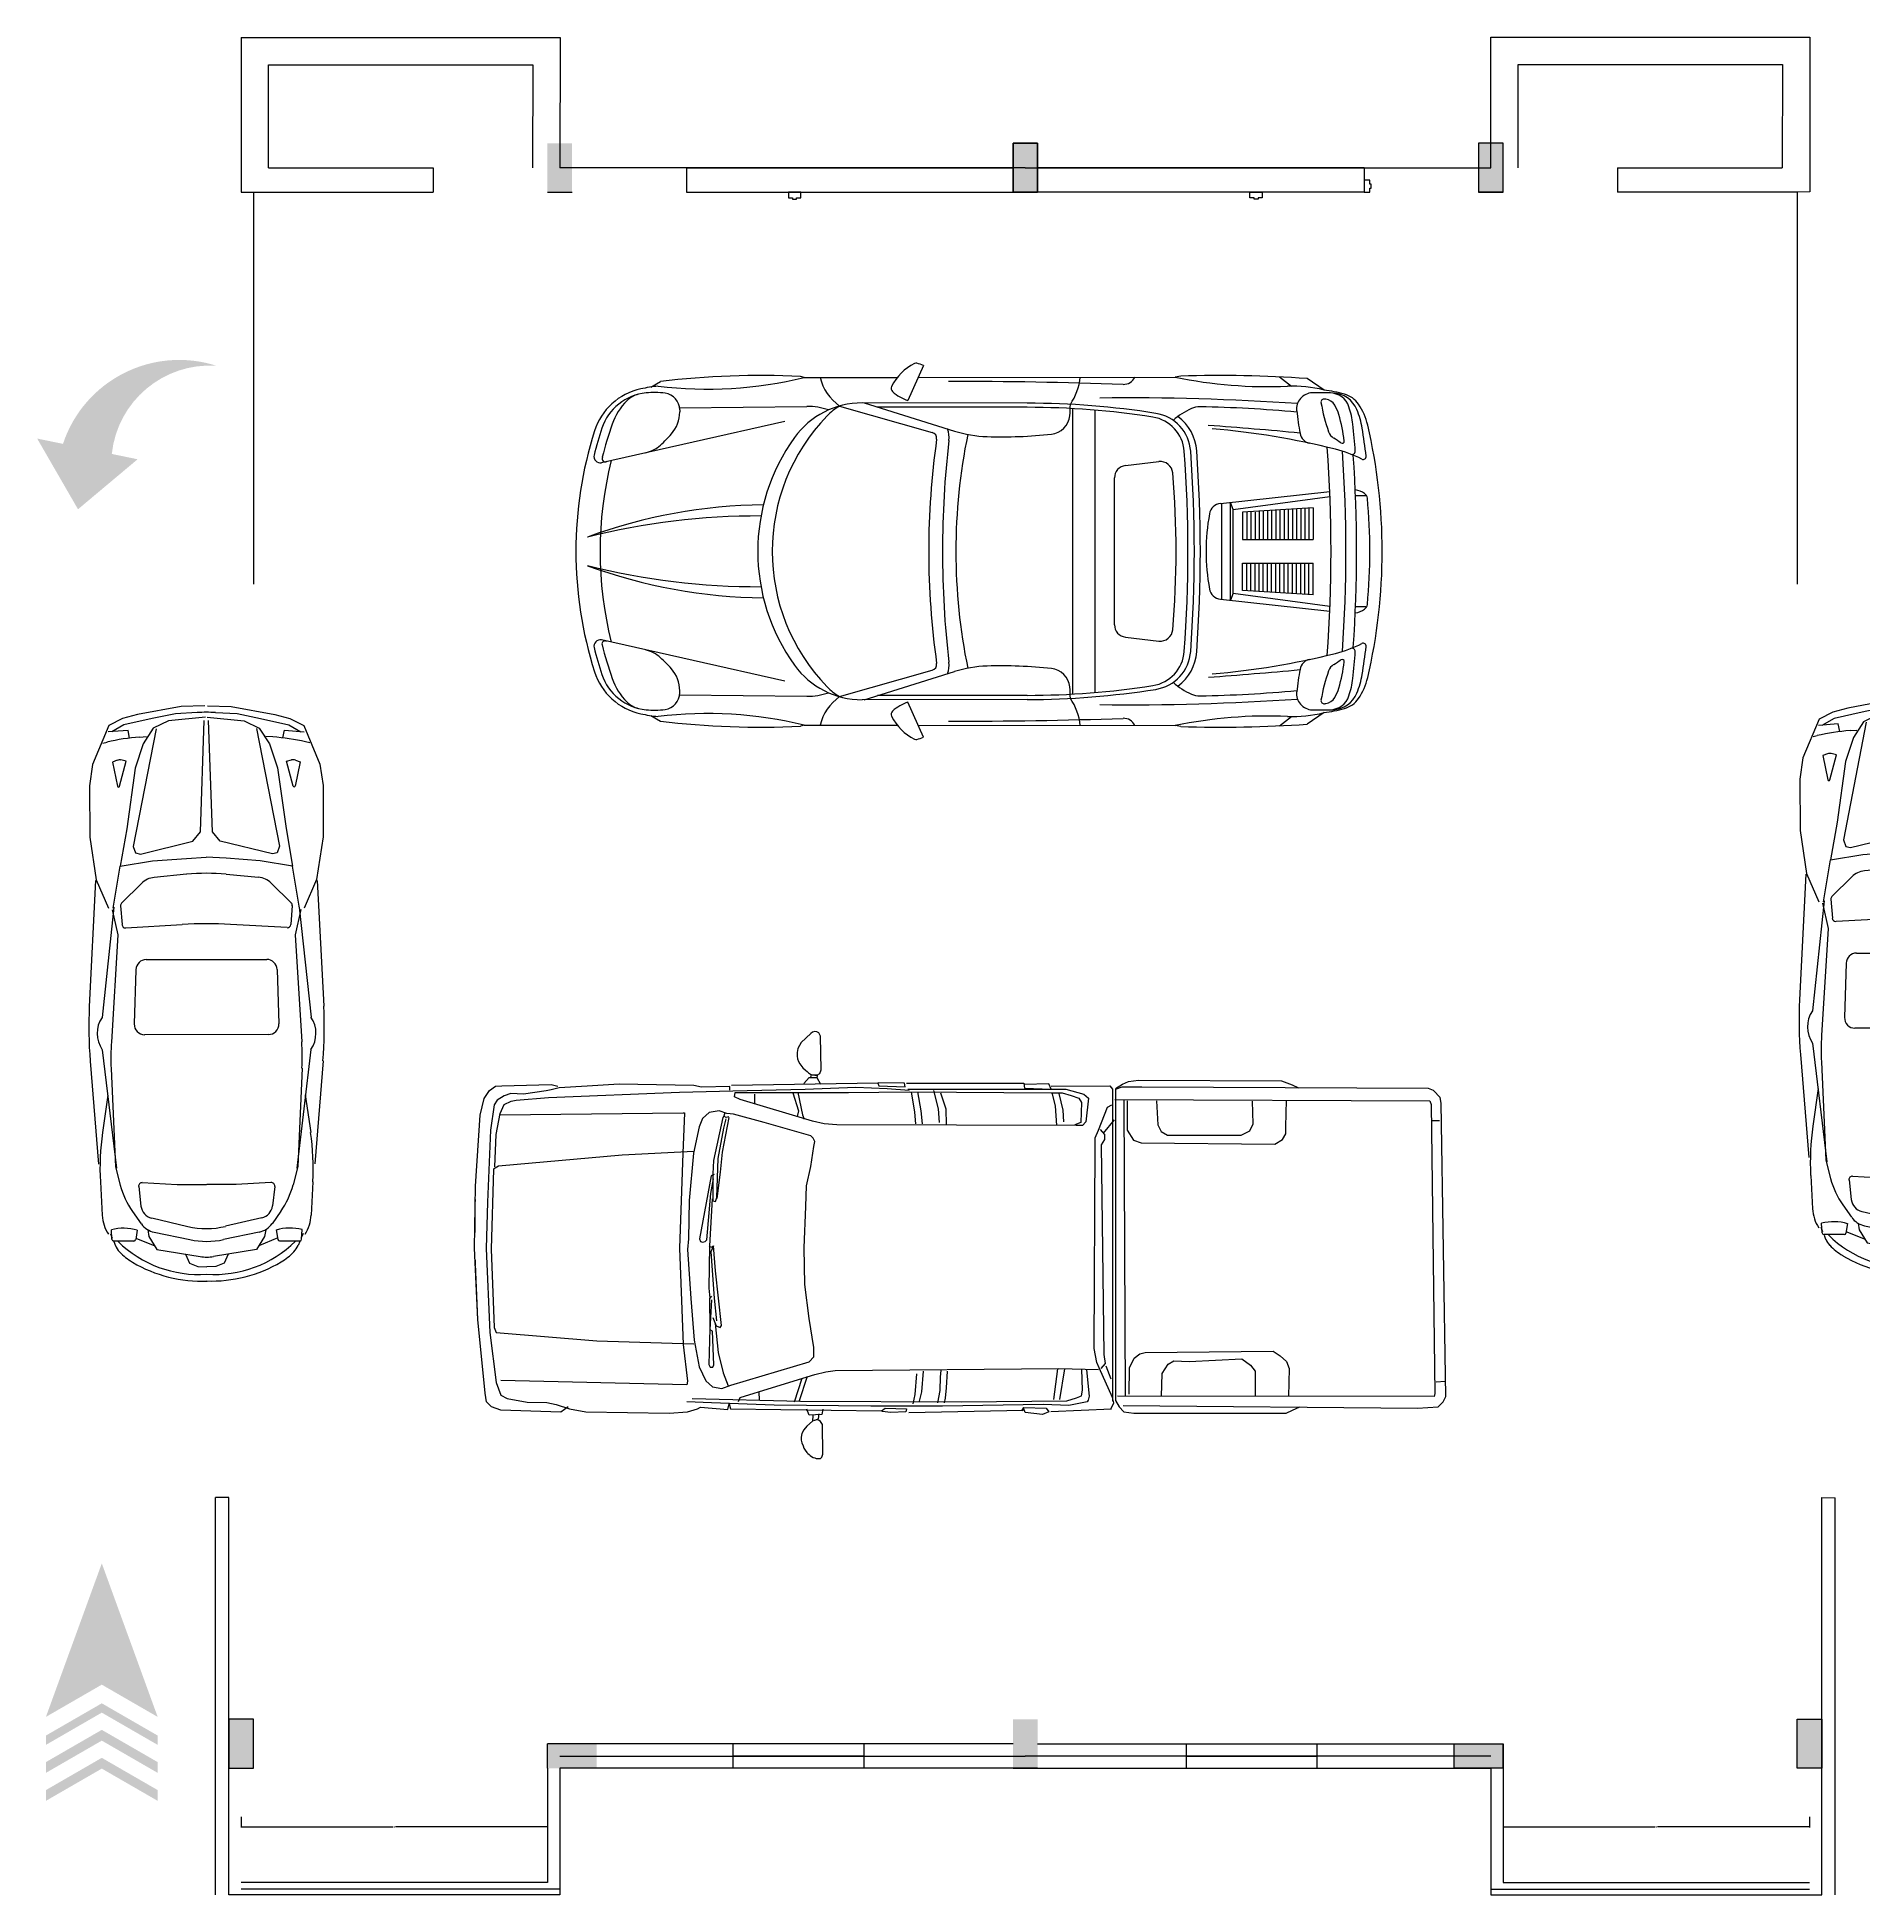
# Model space of a CAD drawing. Header units: metres. Extents: x -2370498 to 1228044, y -644254 to 236701.
# Drawn here: x -76280 to -75609, y 19180 to 19863 of the extents above; entities that cross this region are included whole.
import ezdxf

# ---------------------------------------------------------------- set-up
doc = ezdxf.new("R2010")
doc.units = ezdxf.units.M
doc.header["$MEASUREMENT"] = 0
doc.set_wipeout_variables(frame=1)
doc.linetypes.add('HIDDEN2', pattern=[0.1875, 0.125, -0.0625])
for name, color, linetype in [('Beam', 6, 'Continuous'), ('cad-block.com', 7, 'Continuous'), ('column', 156, 'Continuous'), ('dim', 192, 'Continuous'), ('Door', 3, 'Continuous'), ('Hatch', 253, 'Continuous'), ('stair', 6, 'Continuous'), ('window', 5, 'HIDDEN2')]:
    doc.layers.add(name, color=color, linetype=linetype)
doc.layers.add('Wall', color=7, linetype='Continuous', lineweight=30)
doc.styles.get("Standard").update_dxf_attribs({"font": 'arial.ttf'})
doc.dimstyles.get("Standard").update_dxf_attribs({"dimtxt": 0.18, "dimasz": 0.18, "dimexe": 0.18, "dimexo": 0.0625, "dimgap": 0.09, "dimtad": 0, "dimtih": 1, "dimtoh": 1, "dimdec": 1, "dimzin": 0, "dimdsep": 46, "dimlunit": 4, "dimtxsty": 'Standard', "dimcen": 0.09, "dimadec": 0, "dimazin": 0, "dimtfac": 1, "dimtdec": 1, "dimtofl": 0, "dimtmove": 0, "dimatfit": 3, "dimfxl": 1, "dimtolj": 1, "dimtzin": 0, "dimarcsym": 0})

# ---------------------------------------------------------------- blocks, each defined once
blk = doc.blocks.new('*D82')
at = {"layer": 'Defpoints', "color": 0, "transparency": 16777216}
for p in [(-76204.65, 19209.12), (-76092.15, 19209.12), (-76204.65, 19205.35)]:
    blk.add_point(p, dxfattribs=at)
at = {"layer": 'dim', "color": 0, "lineweight": -2, "transparency": 16777216}
for p, q in [((-76204.65, 19209.05), (-76204.65, 19205.17)), ((-76092.15, 19209.05), (-76092.15, 19205.17)), ((-76204.47, 19205.35), (-76148.8, 19205.35)), ((-76092.33, 19205.35), (-76148.01, 19205.35))]:
    blk.add_line(p, q, dxfattribs=at)
at = {"layer": 'dim', "color": 0, "transparency": 16777216}
for points in [[(-76204.47, 19205.38), (-76204.47, 19205.32), (-76204.65, 19205.35)], [(-76092.33, 19205.38), (-76092.33, 19205.32), (-76092.15, 19205.35)]]:
    blk.add_solid(points, dxfattribs=at)
at = {"layer": 'dim', "color": 0, "transparency": 16777216, "insert": (-76148.4, 19205.35), "char_height": 0.18, "attachment_point": 5}
blk.add_mtext('\\A1;9\'-4{\\H1x;\\S1/2;}"', dxfattribs=at)
blk = doc.blocks.new('*D83')
at = {"layer": 'Defpoints', "color": 0, "transparency": 16777216}
for p in [(-75741.15, 19209.12), (-75628.65, 19209.12), (-75628.65, 19205.35)]:
    blk.add_point(p, dxfattribs=at)
at = {"layer": 'dim', "color": 0, "lineweight": -2, "transparency": 16777216}
for p, q in [((-75741.15, 19209.05), (-75741.15, 19205.17)), ((-75628.65, 19209.05), (-75628.65, 19205.17)), ((-75740.97, 19205.35), (-75685.3, 19205.35)), ((-75628.83, 19205.35), (-75684.51, 19205.35))]:
    blk.add_line(p, q, dxfattribs=at)
at = {"layer": 'dim', "color": 0, "transparency": 16777216}
for points in [[(-75740.97, 19205.38), (-75740.97, 19205.32), (-75741.15, 19205.35)], [(-75628.83, 19205.38), (-75628.83, 19205.32), (-75628.65, 19205.35)]]:
    blk.add_solid(points, dxfattribs=at)
at = {"layer": 'dim', "color": 0, "transparency": 16777216, "insert": (-75684.9, 19205.35), "char_height": 0.18, "attachment_point": 5}
blk.add_mtext('\\A1;9\'-4{\\H1x;\\S1/2;}"', dxfattribs=at)
blk = doc.blocks.new('A$C3F5B618A')
for p, q in [((1674.5, 1802.3), (1599.2, 1633.9)), ((359.8, 1698.5), (406.4, 1724.9)), ((1099.4, 1744.2), (1081.4, 1749.8)), ((1099.4, 1744.2), (1547.9, 1744.8)), ((1648.8, 1744.9), (2886.7, 1746.4)), ((2913.6, 1751.3), (2886.7, 1746.4)), ((3389.3, 1747.5), (3447.9, 1703.2)), ((3603.8, 1684.1), (3522.7, 1739.6)), ((2174.1, 1620.9), (1377.9, 1622)), ((1387.8, 1622), (1822.8, 1486.6)), ((1006.2, 1532.4), (122.7, 1334.1)), ((498.7, 1599.1), (1112.3, 1605.5)), ((499.4, 1588.8), (499.4, 1578.4)), ((1269.2, 1607.1), (1715.8, 1480.1)), ((2174.1, 1600.9), (1452.4, 1601.9)), ((2394.3, 219.1), (2394.3, 1594.5)), ((2501.9, 226.7), (2501.9, 1587)), ((2594.3, 553), (2594.3, 1260.6)), ((2647.3, 1320.2), (2808.3, 1339.1)), ((3104.6, 1137.3), (3631.4, 1194.6)), ((3166, 1109.2), (3632.3, 1171.8)), ((3804.8, 1174.2), (3755.6, 1174.2)), ((3111.2, 675.6), (3111.2, 1138)), ((3153.4, 671), (3153.4, 1142.6)), ((3166, 1109.2), (3153.4, 1142.6)), ((3166, 704.5), (3166, 1109.2)), ((3551.4, 1116.9), (3211.4, 1095.5)), ((3211.4, 1095.5), (3211.4, 963.1)), ((3231.4, 1095.5), (3231.4, 963.1)), ((3251.4, 1095.5), (3251.4, 963.1)), ((3271.4, 1095.5), (3271.4, 963.1)), ((3291.4, 1100.6), (3291.4, 963.1)), ((3311.4, 1101.8), (3311.4, 963.1)), ((3331.4, 1103.1), (3331.4, 963.1)), ((3351.4, 1104.3), (3351.4, 963.1)), ((3371.4, 1105.6), (3371.4, 963.1)), ((3391.4, 1106.9), (3391.4, 963.1)), ((3411.4, 1108.1), (3411.4, 963.1)), ((3431.4, 1109.4), (3431.4, 963.1)), ((3451.4, 1110.6), (3451.4, 963.1)), ((3471.4, 1111.9), (3471.4, 963.1)), ((3491.4, 1113.2), (3491.4, 963.1)), ((3511.4, 1114.4), (3511.4, 963.1)), ((3531.4, 1115.7), (3531.4, 963.1)), ((3551.4, 1116.9), (3551.4, 963.1)), ((3211.4, 963.1), (3551.4, 963.1)), ((3211.4, 718.1), (3211.4, 850.5)), ((3211.4, 850.5), (3551.4, 850.5)), ((3231.4, 718.1), (3231.4, 850.5)), ((3251.4, 718.1), (3251.4, 850.5)), ((3271.4, 718.1), (3271.4, 850.5)), ((3291.4, 713.1), (3291.4, 850.5)), ((3311.4, 711.8), (3311.4, 850.5)), ((3331.4, 710.6), (3331.4, 850.5)), ((3351.4, 709.3), (3351.4, 850.5)), ((3371.4, 708), (3371.4, 850.5)), ((3391.4, 706.8), (3391.4, 850.5)), ((3411.4, 705.5), (3411.4, 850.5)), ((3431.4, 704.3), (3431.4, 850.5)), ((3451.4, 703), (3451.4, 850.5)), ((3471.4, 701.7), (3471.4, 850.5)), ((3491.4, 700.5), (3491.4, 850.5)), ((3511.4, 699.2), (3511.4, 850.5)), ((3531.4, 698), (3531.4, 850.5)), ((3551.4, 696.7), (3551.4, 850.5)), ((3551.4, 696.7), (3211.4, 718.1)), ((3104.6, 676.3), (3631.4, 619)), ((3166, 704.5), (3153.4, 671)), ((3166, 704.5), (3632.3, 641.8)), ((3804.8, 639.5), (3755.6, 639.5)), ((1006.2, 281.3), (122.7, 479.6)), ((2647.3, 493.4), (2808.3, 474.5)), ((1269.2, 206.5), (1715.8, 333.5)), ((1387.8, 191.7), (1822.8, 327)), ((498.7, 214.5), (1112.3, 208.2)), ((499.4, 224.8), (499.4, 235.3)), ((2174.1, 192.7), (1377.9, 191.7)), ((2174.1, 212.7), (1452.4, 211.8)), ((1674.5, 11.4), (1599.2, 179.7)), ((359.8, 115.2), (406.4, 88.8)), ((3389.3, 66.2), (3447.9, 110.5)), ((3603.8, 129.6), (3522.7, 74)), ((1099.4, 69.4), (1081.4, 63.9)), ((1099.4, 69.4), (1547.9, 68.9)), ((1648.8, 68.7), (2886.7, 67.2)), ((2913.6, 62.3), (2886.7, 67.2))]:
    blk.add_line(p, q)
for centre, radius, start, end in [((1741, 1593.2), 245.5, 116.617, 153.998), ((1637.9, 1798.9), 15.5, 73.01, 116.622), ((1530.9, 1448.4), 381.9, 67.9085, 73.0182), ((479.6, 907.5), 800, 96.08, 102.098), ((632.2, 3688.9), 2000, 263.186, 283.51), ((890.7, -2245.7), 4000, 87.2676, 96.9555), ((1415.9, 1807.8), 248.6, 194.8, 233.849), ((1798.6, -23102.2), 24827.9, 88.068, 90.0083), ((2130, 1781.9), 301.9, 326.49, 353.142), ((2637.7, 1771.6), 60, 268.068, 334.977), ((3333.4, 3899.7), 2199.1, 258.282, 272.46), ((3102.9, -4245.7), 6000, 85.9879, 91.808), ((3453.5, 1103.2), 600, 75.4926, 92.4596), ((374.8, 1396.4), 300, 102.098, 162.448), ((362.1, 1421.6), 250, 95.697, 161.743), ((457.3, 1420.3), 300, 134.99, 160.688), ((330.1, 1547.6), 120, 104.257, 134.99), ((377, 1272.4), 400, 82.5168, 95.697), ((418.5, 1588.8), 80.8, 0, 82.5168), ((1377.4, 1222), 400, 89.9236, 144.174), ((1538.7, 1691.9), 20.4, 153.995, 228.138), ((1663.9, 1831.6), 208, 228.135, 251.867), ((2168.7, -2379.1), 4000, 81.016, 89.9235), ((1861.5, 1615.2), 520.2, 353.959, 0.005), ((2667.1, -10188.6), 11835, 86.0806, 90.6932), ((3549.7, 1592.8), 78.1, 91.6186, 186.376), ((3585.3, 333.1), 1338.3, 87.3016, 91.6173), ((3604.2, 1626.1), 15, 82.8675, 189.755), ((4428.6, 1767.9), 851.6, 189.755, 199.555), ((3503.1, 930.1), 760.7, 74.7999, 82.3935), ((3576.9, 1408.5), 234.3, 81.1388, 82.8675), ((3603.8, 1580.7), 60, 30.4991, 81.1388), ((3629.5, 1570.6), 100, 18.925, 87.9554), ((3642.2, 1540), 130, 22.5778, 87.3016), ((3671.1, 1548.3), 120, 34.1061, 74.7999), ((3522.1, 1447.4), 300, 13.1273, 34.1061), ((339.4, 1578.4), 160, 318.717, 0), ((1883.9, 906.8), 938.4, 135.951, 224.049), ((1115.4, 1305.5), 300, 70.3751, 90.5924), ((1425, 1350.7), 300, 121.281, 135.951), ((2168.7, -2379.1), 3980, 81.1828, 89.9235), ((2279.4, 1571), 100, 276.278, 353.959), ((2751.2, 1376), 180, 4.20086, 81.1828), ((2762.1, 1374.3), 200, 4.17847, 81.016), ((3092.6, 1302.3), 319.1, 113.619, 132.432), ((2762.1, 1374.3), 228.9, 4.17847, 52.899), ((3004.8, 1503), 100, 88.9967, 113.619), ((2894.4, -4804.5), 6408.6, 84.8211, 88.9967), ((4877.7, 1741.1), 1414.3, 186.374, 190.851), ((3483.2, 1509.7), 200, 16.2803, 30.4991), ((2915.3, 1343.8), 791.6, 6.87873, 16.2803), ((3345.7, 1473.3), 400, 6.57878, 18.925), ((3392.9, 1436.4), 400, 9.26637, 22.5778), ((1922.6, 906.8), 1923.4, 162.448, 197.552), ((1922.6, 906.8), 1893.3, 161.743, 165.817), ((1922.6, 906.8), 1852.7, 160.688, 165.817), ((-41.1, 1912.4), 666.3, 312.261, 318.717), ((1813.9, 906.8), 938.4, 144.174, 215.826), ((5538.3, 906.8), 3839.1, 171.911, 188.089), ((1707.6, 1451.3), 30, 351.911, 74.13), ((6359.2, 906.8), 4593.7, 173.323, 186.677), ((1677.6, 1454.9), 120, 353.323, 20.459), ((2001.1, 2059.5), 600, 252.716, 268.061), ((4622, 906.8), 2792, 168.355, 191.645), ((2053.9, 3620.1), 2161.5, 268.061, 276.278), ((1422.2, -20722), 22294.8, 84.6827, 85.8223), ((2737.6, -2295.2), 3807.2, 76.0006, 85.0555), ((3547.6, 1486.1), 60, 190.851, 257.909), ((3682.7, 1502.9), 60, 199.555, 237.359), ((2739.3, 30), 1689.2, 55.926, 57.359), ((3691.3, 1437.4), 10, 235.926, 6.879), ((1531.5, 1264), 2226.2, 3.23189, 6.57878), ((178.4, 911.9), 3657, 7.12828, 9.26637), ((1204.1, 906.8), 2680.2, 346.873, 13.127), ((116.2, 1363.4), 30, 165.817, 282.649), ((1922.6, 906.8), 1806.8, 165.978, 194.022), ((140, 1353.3), 15, 151.384, 303.892), ((299.4, 1537.7), 160, 282.649, 312.261), ((-3636.8, 906.8), 6585.2, 355.799, 4.201), ((-3636.8, 906.8), 6616, 355.822, 4.178), ((-3636.8, 906.8), 6644.9, 355.822, 4.178), ((-2979.1, 906.8), 6616.8, 355.651, 4.349), ((3513.4, 816.7), 600, 62.954, 76.0006), ((-2979.1, 906.8), 6688.7, 355.862, 4.138), ((3739.2, 1388.7), 15, 248.459, 3.232), ((-2979.1, 906.8), 6740, 356.058, 3.942), ((3792.8, 1363.9), 14.4, 242.954, 7.128), ((2654.3, 1260.6), 60, 96.6839, 180), ((2815.3, 1279.5), 60, 4.84538, 96.6839), ((-1581.1, 906.8), 4472.2, 355.155, 4.845), ((3730, 1079.4), 126.6, 56.8383, 78.9251), ((3782.9, 1160.3), 30, 5.61333, 56.8383), ((934.7, -1435), 2566.3, 90.7156, 110.047), ((876.5, -2299.8), 3377.1, 89.7524, 104.078), ((4056, 906.8), 1020.3, 169.752, 190.248), ((3111, 1077.7), 60, 96.2098, 169.752), ((1204.1, 906.8), 2621.2, 354.387, 5.613), ((934.7, 3248.6), 2566.3, 249.953, 269.284), ((876.5, 4113.5), 3377.1, 255.922, 270.248), ((3111, 736), 60, 190.248, 263.79), ((3730, 734.2), 126.6, 281.075, 303.162), ((3782.9, 653.4), 30, 303.162, 354.387), ((2654.3, 553), 60, 180, 263.316), ((116.2, 450.3), 30, 77.3506, 194.183), ((140, 460.3), 15, 56.1081, 194.062), ((1922.6, 906.8), 1852.7, 194.062, 199.312), ((2815.3, 534.1), 60, 263.316, 355.155), ((3513.4, 997), 600, 283.999, 297.046), ((3792.8, 449.7), 14.4, 352.872, 117.046), ((178.4, 901.7), 3657, 350.734, 352.872), ((1922.6, 906.8), 1893.3, 194.183, 198.257), ((299.4, 275.9), 160, 47.7388, 77.3506), ((-41.1, -98.8), 666.3, 41.2834, 47.7388), ((1707.6, 362.4), 30, 285.87, 8.089), ((1677.6, 358.8), 120, 339.541, 6.677), ((2751.2, 437.6), 180, 278.817, 355.799), ((2762.1, 439.3), 200, 278.984, 355.822), ((2762.1, 439.3), 228.9, 307.101, 355.822), ((2737.6, 4108.9), 3807.2, 274.944, 283.999), ((3547.6, 327.5), 60, 102.091, 169.149), ((3682.7, 310.7), 60, 122.641, 160.445), ((2739.3, 1783.6), 1689.2, 302.641, 304.074), ((2915.3, 469.8), 791.6, 343.72, 353.121), ((3691.3, 376.2), 10, 353.121, 124.074), ((3739.2, 424.9), 15, 356.768, 111.541), ((1531.5, 549.6), 2226.2, 353.421, 356.768), ((374.8, 417.3), 300, 197.552, 257.902), ((362.1, 392), 250, 198.257, 264.303), ((457.3, 393.3), 300, 199.312, 225.01), ((339.4, 235.3), 160, 0, 41.2834), ((1377.4, 591.7), 400, 215.826, 270.076), ((2001.1, -245.9), 600, 91.939, 107.284), ((2053.9, -1806.5), 2161.5, 83.7221, 91.939), ((2279.4, 242.7), 100, 6.04071, 83.7221), ((3092.6, 511.3), 319.1, 227.568, 246.381), ((1422.2, 22535.6), 22294.8, 274.178, 275.317), ((4877.7, 72.6), 1414.3, 169.149, 173.626), ((4428.6, 45.8), 851.6, 160.445, 170.245), ((3345.7, 340.4), 400, 341.075, 353.421), ((3392.9, 377.3), 400, 337.422, 350.734), ((3522.1, 366.2), 300, 325.894, 346.873), ((330.1, 266), 120, 225.01, 255.743), ((418.5, 224.8), 80.8, 277.483, 0), ((1115.4, 508.2), 300, 269.408, 289.625), ((1415.9, 5.8), 248.6, 126.151, 165.2), ((1425, 462.9), 300, 224.049, 238.719), ((1663.9, -18), 208, 108.133, 131.865), ((2168.7, 4192.7), 3980, 270.076, 278.817), ((2168.7, 4192.7), 4000, 270.076, 278.984), ((1861.5, 198.4), 520.2, 359.995, 6.041), ((2130, 31.7), 301.9, 6.85823, 33.51), ((2667.1, 12002.3), 11835, 269.307, 273.919), ((3004.8, 310.6), 100, 246.381, 271.003), ((2894.4, 6618.2), 6408.6, 271.003, 275.179), ((3549.7, 220.9), 78.1, 173.624, 268.381), ((3604.2, 187.5), 15, 170.245, 277.132), ((3603.8, 232.9), 60, 278.861, 329.501), ((3629.5, 243.1), 100, 272.045, 341.075), ((3642.2, 273.6), 130, 272.698, 337.422), ((3483.2, 304), 200, 329.501, 343.72), ((3671.1, 265.3), 120, 285.2, 325.894), ((479.6, 906.2), 800, 257.902, 263.92), ((377, 541.3), 400, 264.303, 277.483), ((632.2, -1875.2), 2000, 76.4896, 96.8141), ((1538.7, 121.7), 20.4, 131.862, 206.005), ((1741, 220.4), 245.5, 206.002, 243.383), ((1798.6, 24915.8), 24827.9, 269.992, 271.932), ((2637.7, 42.1), 60, 25.0232, 91.932), ((3333.4, -2086), 2199.1, 87.5405, 101.718), ((3453.5, 710.5), 600, 267.54, 284.507), ((3585.3, 1480.6), 1338.3, 268.383, 272.698), ((3503.1, 883.6), 760.7, 277.606, 285.2), ((3576.9, 405.1), 234.3, 277.132, 278.861), ((890.7, 4059.3), 4000, 263.045, 272.732), ((1637.9, 14.8), 15.5, 243.378, 286.99), ((1530.9, 365.3), 381.9, 286.982, 292.091), ((3102.9, 6059.3), 6000, 268.192, 274.012)]:
    blk.add_arc(centre, radius, start, end)
blk = doc.blocks.new('A$C39991475')
blk.add_wipeout([(438.7, 1922.6), (398.1, 1940.5), (270.3, 1936.9), (142.4, 1933.2), (108.7, 1930.8), (77.3, 1909.1), (50.8, 1868.2), (29.1, 1781.4), (2.5, 1252.2), (8.9, 906.9), (17.7, 722.2), (36.7, 531.1), (55.7, 340), (63.3, 294.5), (76, 281.8), (88.6, 269.1), (117.1, 258.7), (136.8, 251.4), (448.3, 241.3), (478.1, 263.1), (578.2, 242.7), (704.7, 240.6), (824.3, 238.7), (892.9, 237.6), (999.1, 235.9), (1009.7, 235.7), (1104.8, 242), (1130.2, 250), (1155.6, 257.9), (1171.4, 267.4), (1314.2, 254.7), (1320.5, 283.3), (1326.9, 257.9), (1725.3, 253.1), (1736, 224.9), (1753.5, 224.5), (1752.7, 194.6), (1737.6, 181.4), (1722.4, 168.1), (1714.8, 159), (1707.2, 150), (1698.1, 130.3), (1696.2, 121.2), (1694.4, 103.8), (1695.9, 88.6), (1697.4, 81.8), (1703.5, 65.9), (1711.4, 48.5), (1722.4, 31.8), (1734.5, 22), (1739.8, 15.9), (1756.5, 5.3), (1764.1, 3.8), (1772.4, 0.8), (1780.8, 0), (1787.6, 0.4), (1794.4, 0.8), (1801.2, 6.8), (1806.5, 22.7), (1806.2, 44.7), (1805.4, 100), (1804.9, 135.9), (1804.5, 159.6), (1804.3, 177.2), (1793.6, 193.1), (1786.8, 198.4), (1779.2, 200.7), (1758.8, 196.9), (1784.6, 206.8), (1786.4, 227.3), (1800.5, 228), (1805, 252.1), (2110.4, 248.4), (2113.6, 245.2), (2158, 238.9), (2237.3, 242), (2251.4, 238.5), (2840.6, 251.7), (2851.9, 248.4), (2855.2, 238.5), (2944.8, 228.6), (2978, 241.8), (2988, 245.1), (3301.5, 260), (3315.7, 288.5), (3333, 284.9), (3343, 268.3), (3366.2, 241.8), (3419.3, 235.2), (4208.9, 235.2), (4275.7, 267), (4540, 264.7), (4757, 262.9), (4890.1, 261.7), (4996.2, 268.3), (5022.8, 294.9), (5036, 321.4), (5032.7, 400.9), (5024.4, 1082.2), (5012.8, 1843.1), (5006.2, 1872.9), (4973, 1909.4), (4946.5, 1919.3), (4272.9, 1922.6), (4239.8, 1939.2), (4183.4, 1959.1), (3813.4, 1960.8), (3443.5, 1962.4), (3390.4, 1955.8), (3324, 1919.3), (3307.2, 1919.3), (3294.8, 1933.9), (2984.4, 1929.3), (2978.2, 1943.2), (2851, 1940.1), (2847.9, 1946.3), (2239.6, 1946.3), (2230.3, 1946.3), (1792.9, 1944.5), (1775.4, 1975.6), (1777.1, 1986.1), (1759.5, 1989.1), (1763.1, 1990.9), (1778.9, 1990.5), (1790.3, 1997.5), (1797.3, 2016.8), (1795.5, 2104), (1793.8, 2191.1), (1785.9, 2207.8), (1764, 2215.7), (1753.4, 2212.2), (1748.6, 2208.7), (1719.2, 2181.9), (1694.7, 2158.7), (1676.3, 2127.2), (1672.8, 2105.3), (1674.5, 2080.7), (1679.8, 2059.7), (1686.8, 2046.6), (1701.7, 2027.3), (1708.7, 2021.2), (1720.6, 2011.5), (1725.4, 2008), (1732.4, 2001), (1742.9, 1993.1), (1747.3, 1991.4), (1744.7, 1976.5), (1735.9, 1976.5), (1707.8, 1944.9), (1707.9, 1943.1), (1333.3, 1937), (1323.7, 1929), (1177.8, 1925.8), (1136.6, 1935.3), (749.5, 1941.7), (469.1, 1924.6)])
for points in [[(1744.7, 1976.5), (1747.3, 1991.4), (1778.9, 1990.5), (1790.3, 1997.5), (1797.3, 2016.8), (1793.8, 2191.1), (1785.9, 2207.8), (1775.4, 2213), (1764, 2215.7), (1753.4, 2212.2), (1743.8, 2205.2), (1694.7, 2158.7), (1676.3, 2127.2), (1674.5, 2115.8), (1672.8, 2105.3), (1673.7, 2087.8), (1675.4, 2073.7), (1679.8, 2059.7), (1686.8, 2046.6), (1701.7, 2027.3), (1715.7, 2015), (1725.4, 2008), (1732.4, 2001), (1742.9, 1993.1), (1750.8, 1990.5), (1777.1, 1986.1), (1775.4, 1975.6)], [(486.3, 269.1), (448.3, 241.3), (136.8, 251.4), (88.6, 269.1), (63.3, 294.5), (55.7, 340), (17.7, 722.2), (0, 1091.7), (5, 1412.7), (29.1, 1781.4), (50.8, 1868.2), (77.3, 1909.1), (108.7, 1930.8), (142.4, 1933.2), (398.1, 1940.5), (431.8, 1930.8)], [(1323.7, 1910), (1323.7, 1929), (1177.8, 1925.8), (1136.6, 1935.3), (749.5, 1941.7), (584.6, 1932.2), (438.7, 1922.6), (397.4, 1913.1), (372, 1906.8), (254.7, 1890.9), (188.1, 1894.1), (153.2, 1881.4), (118.3, 1859.2), (102.4, 1833.9), (83.4, 1703.9), (67.5, 1329.9), (61.2, 1089), (80.2, 654.7), (111.9, 394.8), (137.3, 328.3), (169, 312.4), (273.7, 293.4), (375.2, 290.2), (422.8, 280.7), (492.6, 258.5), (578.2, 242.7), (1009.7, 235.7), (1104.8, 242), (1155.6, 257.9), (1171.4, 267.4), (1314.2, 254.7), (1320.5, 283.3), (1326.9, 257.9), (2110.4, 248.4), (2129.5, 261.1), (2240.5, 257.9), (2237.3, 242), (2158, 238.9), (2113.6, 245.2)], [(1333.3, 1937), (2093.7, 1949.4), (2090.6, 1946.3), (2096.8, 1933.9), (2233.4, 1927.7), (2230.3, 1946.3), (2093.7, 1949.4)], [(1707.8, 1944.9), (1735.9, 1976.5), (1774.5, 1976.5), (1794.6, 1941.4)], [(2239.6, 1946.3), (2847.9, 1946.3), (2851, 1921.5), (2990.6, 1915.3), (2978.2, 1943.2), (2851, 1940.1)], [(2990.6, 1930.8), (3294.8, 1933.9), (3307.2, 1915.3), (3307.2, 298.2)], [(3324, 1919.3), (3360.5, 1942.5), (3390.4, 1955.8), (3443.5, 1962.4), (4183.4, 1959.1), (4239.8, 1939.2), (4272.9, 1922.6)], [(105.6, 1513.7), (111.9, 1681.7), (134.1, 1789.5), (153.2, 1837.1), (191.2, 1852.9), (216.6, 1859.2), (384.7, 1871.9), (1063.6, 1900.5), (1339.6, 1906.8), (1713.9, 1916.3), (1977.2, 1925.8), (2139, 1919.5), (2253.2, 1910)], [(2247.4, 1916), (3066.9, 1916), (3159.8, 1889.5), (3183, 1869.6), (3169.8, 1746.9), (3153.2, 1727), (3120, 1727), (1879.1, 1730.4), (1812.8, 1737), (1753.1, 1750.2), (1378.2, 1863), (1348.3, 1876.2), (1351.6, 1899.4), (1938.9, 1899.4), (2254.1, 1902.7), (2990.6, 1896.1), (3047, 1896.1), (3093.5, 1882.9), (3133.3, 1869.6), (3146.6, 1846.4), (3143.2, 1743.6), (3113.4, 1730.4)], [(1451.1, 1889.5), (1451.1, 1843.1)], [(1650.2, 1896.1), (1680.1, 1803.3), (1673.4, 1773.5)], [(1676.8, 1899.4), (1700, 1783.4), (1709.9, 1760.2)], [(2264, 1902.7), (2280.6, 1796.7), (2287.2, 1737)], [(2297.2, 1902.7), (2313.8, 1803.3), (2320.4, 1737)], [(2380.1, 1909.4), (2403.4, 1813.2), (2410, 1743.6)], [(2416.6, 1896.1), (2443.2, 1813.2), (2446.5, 1730.4)], [(2993.9, 1896.1), (3010.5, 1829.8), (3017.2, 1727)], [(3030.4, 1892.8), (3050.3, 1806.6), (3053.7, 1746.9)], [(3301.5, 260), (3315.7, 288.5), (3307.2, 317), (3238.8, 470.8), (3227.4, 499.3), (3213.1, 570.5), (3218.8, 1631.7), (3218.8, 1663.1), (3235.9, 1702.9), (3281.5, 1822.6), (3304.3, 1834)], [(3320.7, 1863), (4953.1, 1856.3), (4959.7, 1836.4), (4979.6, 338), (4976.3, 321.4), (3334, 324.7)], [(3323.1, 1916), (3323.1, 301.5), (3343, 268.3), (3366.2, 241.8), (3419.3, 235.2), (4208.9, 235.2), (4242.1, 251.8), (4278.6, 268.3)], [(3362.9, 275), (4890.1, 261.7), (4996.2, 268.3), (5022.8, 294.9), (5036, 321.4), (5012.8, 1843.1), (5006.2, 1872.9), (4973, 1909.4), (4946.5, 1919.3), (3460.1, 1926), (3357.2, 1926), (3327.4, 1916)], [(3367.2, 1859.6), (3373.8, 321.4)], [(3383.8, 1856.3), (3383.8, 1703.8), (3416.9, 1650.8), (3456.8, 1637.5), (4150.2, 1630.9), (4190, 1654.1), (4206.6, 1683.9), (4206.6, 1720.4), (4209.9, 1859.6)], [(3536.4, 1856.3), (3543, 1730.4), (3559.6, 1697.2), (3592.8, 1677.3), (3974.3, 1677.3), (4020.8, 1700.5), (4037.4, 1737), (4034.1, 1853)], [(131, 1783.2), (1082.6, 1792.7), (1089, 1792.7), (1079.5, 1583.5), (1063.6, 1092.2), (1082.6, 591.3), (1104.8, 401.2), (1101.7, 382.1), (137.3, 404.3)], [(1319.2, 1772.3), (1304.4, 1768.2), (1292.2, 1776.3), (1288.2, 1769.6), (1239.6, 1545.6), (1235.5, 1476.8), (1235.5, 1336.4), (1250.4, 1333.7), (1255.8, 1354), (1263.9, 1556.4), (1293.6, 1712.9), (1304.4, 1761.5)], [(1319.2, 1769.6), (1284.1, 1590.1), (1274.7, 1484.9), (1257.1, 1348.6)], [(1297.6, 1795.2), (1292.2, 1776.3)], [(3316.4, 1756.9), (3260, 1687.3)], [(4963, 1753.6), (5002.9, 1753.6)], [(3243.4, 1707.1), (3266.7, 1680.6), (3266.7, 1654.1), (3250.1, 1627.6), (3263.3, 540.2), (3270, 493.8), (3246.7, 467.2)], [(1136.6, 1593), (765.4, 1574), (124.6, 1516.9), (99.2, 1501.1), (86.5, 1085.8), (102.4, 680.1), (111.9, 654.7), (635.3, 610.4), (1136.6, 594.5)], [(1242.3, 1474.1), (1227.4, 1466), (1166.6, 1139.4), (1172, 1125.9), (1181.5, 1121.9), (1196.4, 1125.9), (1204.5, 1134), (1224.7, 1374.2), (1239.6, 1451.1)], [(1232.8, 1347.2), (1218, 1104.3)], [(1238.1, 1101.2), (1225.8, 1095), (1218.2, 1104.2), (1215.1, 883.4), (1221.2, 831.3)], [(1236.6, 731.6), (1253.5, 688.7), (1273.4, 679.5), (1281.1, 690.2), (1248.9, 973.9), (1239.7, 1102.7), (1225.8, 1072), (1242.7, 832.8), (1255, 714.8)], [(1228.9, 842), (1218.2, 829.8), (1219.7, 674.9), (1215.1, 487.8), (1222.8, 474), (1236.6, 474), (1241.2, 486.3), (1233.5, 661.1), (1222.8, 667.2), (1230.5, 823.6)], [(1247.3, 701), (1264.2, 550.7), (1290.3, 444.9), (1314.9, 377.4)], [(3393.7, 334.6), (3397, 470.6), (3420.3, 520.3), (3450.1, 543.5), (3476.7, 550.1), (4140.2, 556.8), (4176.7, 533.6), (4209.9, 503.7), (4223.2, 467.2), (4219.9, 321.4)], [(3562.9, 321.4), (3566.2, 440.7), (3596.1, 490.5), (3626, 507), (3705.6, 503.7), (3977.7, 517), (4024.1, 483.8), (4047.3, 454), (4047.3, 328)], [(3173.2, 460), (3187.4, 323.3), (3181.7, 303.3), (3176, 294.8), (3081.9, 274.8), (2950.8, 280.5), (2426.2, 272), (2055.6, 272), (1553.8, 277.7), (1228.7, 289.1), (1100.4, 294.8)], [(1129, 311.9), (1690.6, 297.6), (2526, 294.8), (3070.5, 300.5), (3121.9, 314.7), (3147.5, 326.1), (3153.2, 354.6), (3149, 464.7)], [(1368.4, 297), (1377, 317), (1545.2, 368.3), (1764.7, 436.6), (1821.8, 450.9), (1870.2, 456.6), (3030.6, 468), (3235.9, 462.3)], [(1697.2, 415.6), (1656.8, 292.8)], [(1725.5, 425.3), (1681.5, 294.4)], [(2292.2, 440.1), (2283.6, 331.8), (2272.2, 283.4)], [(2326.4, 454.3), (2317.9, 346.1), (2306.5, 297.6)], [(2401.8, 289.9), (2414.6, 354), (2416.1, 423.8), (2418.9, 456.6)], [(2450.3, 453.7), (2446, 366.8), (2440.3, 312.7), (2436, 289.9)], [(3022.1, 465.7), (3002.1, 306.2)], [(3059.1, 465.7), (3033.5, 306.2)], [(3273.3, 480.5), (3299.8, 414.2)], [(4986.3, 397.6), (5032.7, 400.9)], [(1475, 346.8), (1476, 303.1)], [(1753.5, 224.2), (1752.7, 194.6), (1722.4, 168.1), (1707.2, 150), (1698.1, 130.3), (1694.4, 112.1), (1694.4, 95.4), (1697.4, 81.8), (1703.5, 65.9), (1708, 53.8), (1714.8, 43.2), (1722.4, 31.8), (1727.7, 26.5), (1734.5, 22), (1739.8, 15.9), (1746.7, 11.4), (1756.5, 5.3), (1764.1, 3.8), (1772.4, 0.8), (1780.8, 0), (1794.4, 0.8), (1801.2, 6.8), (1806.5, 22.7), (1804.3, 177.2), (1793.6, 193.1), (1786.8, 198.4), (1779.2, 200.7), (1758.8, 196.9), (1784.6, 206.8), (1786.8, 232.5)], [(1805.8, 256), (1800.5, 228), (1736, 224.9), (1723.9, 256.7)], [(2251.4, 238.5), (2845.3, 251.8)], [(2838.7, 248.4), (2848.6, 265), (2964.7, 261.7), (2978, 241.8), (2944.8, 228.6), (2855.2, 238.5), (2848.6, 258.4)], [(2988, 245.1), (3303.1, 258.4)]]:
    blk.add_lwpolyline(points)
blk.add_lwpolyline([(1269, 1803.2), (1217.3, 1794.6), (1182.8, 1764.4), (1165.5, 1721.4), (1135.4, 1583.5), (1113.8, 1338), (1109.5, 1139.9), (1105.2, 1083.9), (1122.4, 829.7), (1139.7, 614.4), (1165.5, 476.5), (1200, 403.3), (1234.5, 373.1), (1281.9, 364.5), (1329.3, 381.8), (1734.6, 502.4), (1760.4, 528.2), (1760.4, 575.6), (1734.6, 726.4), (1713, 903), (1708.7, 1092.5), (1717.3, 1307.9), (1721.6, 1415.5), (1743.2, 1514.6), (1760.4, 1618), (1764.7, 1643.8), (1756.1, 1661.1), (1743.2, 1674), (1501.8, 1742.9), (1342.3, 1786), (1307.8, 1790.3)], close=True)
blk = doc.blocks.new('A$C7FB7262A')
for p, q in [((1091, 1427), (1877, 1468)), ((2219, 1463), (2861, 1411)), ((2974, 1400), (3182, 1389)), ((119, 1249), (163, 1324)), ((153, 1223), (163, 1346)), ((232, 1380), (226, 1354)), ((340, 1291), (351, 1320)), ((351, 1320), (502, 1288)), ((1264, 1316), (1002, 1272)), ((1258, 1313), (1946, 1388)), ((1274, 1324), (1431, 1288)), ((1431, 1288), (2099, 1330)), ((2148, 1387), (2888, 1299)), ((2265, 1332), (2879, 1306)), ((2431, 1351), (2665, 1386)), ((2879, 1306), (2993, 1276)), ((3333, 1329), (3272, 1333)), ((3297, 1338), (3325, 1327)), ((3343, 1191), (3343, 1318)), ((3346, 1318), (3372, 1307)), ((79, 1072), (119, 1249)), ((201, 1212), (153, 1223)), ((346, 1234), (338, 1266)), ((502, 1276), (346, 1234)), ((1109, 1139), (1232, 1264)), ((1249, 1270), (1366, 1262)), ((1386, 1239), (1366, 886)), ((1648, 1176), (1987, 1187)), ((3003, 1161), (3125, 1147)), ((3158, 1199), (3236, 1145)), ((3275, 1171), (3334, 1181)), ((3325, 1180), (3373, 1062)), ((49, 926), (79, 1072)), ((195, 1149), (192, 1106)), ((1053, 857), (1072, 1060)), ((1586, 359), (1585, 1111)), ((2054, 1122), (2055, 349)), ((2978, 1138), (2990, 920)), ((3200, 1081), (3252, 854)), ((3273, 1105), (3315, 1097)), ((3288, 1065), (3335, 842)), ((3315, 1097), (3396, 1048)), ((3396, 1048), (3440, 779)), ((42, 791), (49, 926)), ((2990, 920), (2990, 738)), ((3426, 870), (3482, 846)), ((3482, 846), (3503, 793)), ((2991, 553), (2990, 735)), ((3503, 793), (3506, 737)), ((3503, 681), (3506, 737)), ((42, 676), (50, 541)), ((1053, 611), (1073, 409)), ((1387, 231), (1367, 584)), ((3200, 393), (3253, 619)), ((3289, 408), (3335, 631)), ((3396, 425), (3440, 695)), ((3426, 604), (3482, 628)), ((3482, 628), (3503, 681)), ((50, 541), (80, 395)), ((2979, 334), (2991, 553)), ((80, 395), (120, 219)), ((196, 319), (193, 361)), ((3274, 368), (3315, 376)), ((3315, 376), (3396, 425)), ((3326, 293), (3374, 412)), ((202, 255), (154, 245)), ((154, 245), (164, 121)), ((347, 234), (339, 201)), ((503, 192), (347, 234)), ((1110, 330), (1233, 205)), ((1649, 294), (1988, 284)), ((3003, 312), (3126, 326)), ((3159, 274), (3236, 328)), ((3276, 303), (3335, 293)), ((3344, 282), (3344, 156)), ((120, 219), (164, 143)), ((341, 177), (352, 148)), ((352, 148), (503, 180)), ((1265, 153), (1003, 197)), ((1250, 199), (1367, 208)), ((1259, 156), (1947, 83)), ((1275, 146), (1432, 182)), ((1432, 182), (2101, 141)), ((2149, 84), (2889, 174)), ((2266, 139), (2880, 167)), ((2432, 120), (2667, 86)), ((2880, 167), (2994, 197)), ((3334, 145), (3273, 141)), ((3298, 135), (3326, 146)), ((3347, 156), (3373, 166)), ((233, 87), (227, 114)), ((1092, 42), (1878, 3)), ((2220, 8), (2863, 61)), ((2975, 73), (3183, 84))]:
    blk.add_line(p, q)
for points in [[(0, 742), (5, 889), (54, 1162), (79, 1256), (123, 1343), (365, 1444), (499, 1463), (820, 1463), (1086, 1422), (1264, 1346)], [(71, 739), (95, 971), (140, 1065), (239, 1128), (389, 1178), (768, 1232), (1002, 1272), (970, 1070), (953, 859), (946, 734)], [(143, 1047), (878, 1192), (919, 1177), (926, 1147), (846, 820), (788, 772), (92, 747)], [(0, 725), (5, 578), (55, 305), (80, 211), (124, 125), (367, 24), (500, 5), (821, 6), (1088, 47), (1265, 123)], [(71, 728), (95, 497), (141, 402), (239, 339), (390, 290), (769, 237), (1003, 197), (970, 399), (954, 610), (946, 734)], [(144, 420), (879, 277), (920, 292), (927, 322), (847, 649), (788, 697), (92, 721)]]:
    blk.add_lwpolyline(points)
for centre, radius, start, end in [((2010, -1127), 2598, 85.3952, 92.9452), ((2046, 1243), 176, 54.6492, 124.7769), ((2892, -157), 1559, 86.9998, 98.3676), ((1491, 1060), 1299, 166.9166, 176.0811), ((381, 1276), 43.3, 159.9787, 192.5384), ((500, 1282), 6.5, 284.96, 78.1125), ((2198, -226), 1559, 87.5491, 93.6237), ((3170, 1147), 242, 57.3299, 87.1824), ((3573, 1258), 310, 166.0961, 196.3535), ((3332, 1318), 10.8, 0, 86.3304), ((2831, 784), 722, 356.2451, 44.5195), ((3321, 1187), 130, 46.3836, 67.2014), ((3155, 1013), 371, 30.4577, 46.3836), ((1248, 1249), 21.7, 85.7151, 135.3046), ((1365, 1240), 21.7, 356.7256, 85.7151), ((1650, 1111), 65, 91.8201, 179.9989), ((1989, 1122), 65, 359.9245, 91.8201), ((3000, 1140), 21.7, 83.376, 183.115), ((2861, 773), 520, 55.07, 75.2551), ((3332, 1191), 10.8, 279.6077, 0), ((2731, 764), 863, 358.0694, 30.4577), ((1201, 1048), 130, 135.3046, 174.6214), ((3115, 1061), 86.6, 13.1226, 83.376), ((3161, 1038), 130, 11.7694, 55.07), ((2346, 736), 1299, 174.6214, 185.4916), ((3960, 737), 2598, 176.7256, 183.3874), ((2746, 736), 520, 346.9903, 13.1226), ((2826, 736), 520, 348.3436, 11.7694), ((1080, 735), 1039, 176.8942, 183.2188), ((2831, 688), 722, 315.5935, 3.8679), ((3184, 737), 260, 350.7246, 9.3883), ((2732, 709), 863, 329.6553, 2.0435), ((1202, 421), 130, 185.4916, 224.8083), ((1651, 359), 65, 180.1141, 268.2929), ((1990, 349), 65, 268.2929, 0.1885), ((3116, 412), 86.6, 276.737, 346.9903), ((3162, 435), 130, 305.0429, 348.3436), ((1492, 410), 1299, 184.0319, 193.1964), ((3001, 333), 21.7, 176.9979, 276.737), ((2861, 699), 520, 284.8579, 305.0429), ((3574, 216), 310, 163.7595, 194.0169), ((3333, 282), 10.8, 0.113, 80.5053), ((3155, 460), 371, 313.7293, 329.6553), ((382, 192), 43.3, 167.5746, 200.1342), ((502, 186), 6.5, 282.0005, 75.153), ((1249, 220), 21.7, 224.8083, 274.3979), ((1366, 229), 21.7, 274.3979, 3.3874), ((2196, 1697), 1559, 266.4893, 272.5638), ((3171, 326), 242, 272.9306, 302.783), ((3333, 156), 10.8, 273.7825, 0.113), ((3322, 286), 130, 292.9116, 313.7293), ((2006, 2598), 2598, 267.1678, 274.7177), ((2047, 228), 176, 235.336, 305.4638), ((2890, 1629), 1559, 261.7454, 273.1132)]:
    blk.add_arc(centre, radius, start, end)

msp = doc.modelspace()

# ---------------------------------------------------------------- hatches: boundary and pattern name
at = {"layer": 'column'}
h = msp.add_hatch(color=256, dxfattribs=at)
h.dxf.hatch_style = 1
h.paths.add_polyline_path([(-76092.15216, 19805.89413), (-76083.15216, 19805.89413), (-76083.15216, 19823.89413), (-76092.15216, 19823.89413)])
h = msp.add_hatch(color=256, dxfattribs=at)
h.dxf.hatch_style = 1
h.paths.add_polyline_path([(-75912.15216, 19805.89413), (-75921.15216, 19805.89413), (-75921.15216, 19823.89413), (-75912.15216, 19823.89413)])
h = msp.add_hatch(color=256, dxfattribs=at)
h.dxf.hatch_style = 1
h.paths.add_polyline_path([(-75921.15216, 19805.89413), (-75912.15216, 19805.89413), (-75912.15216, 19823.89413), (-75921.15216, 19823.89413)])
h = msp.add_hatch(color=256, dxfattribs=at)
h.dxf.hatch_style = 1
h.paths.add_polyline_path([(-75741.15216, 19805.89413), (-75750.15216, 19805.89413), (-75750.15216, 19823.89413), (-75741.15216, 19823.89413)])
h = msp.add_hatch(color=256, dxfattribs=at)
h.dxf.hatch_style = 1
h.paths.add_polyline_path([(-76209.15216, 19244.89413), (-76200.15216, 19244.89413), (-76200.15216, 19226.89413), (-76209.15216, 19226.89413)])
h = msp.add_hatch(color=256, dxfattribs=at)
h.dxf.hatch_style = 1
h.paths.add_polyline_path([(-75912.15216, 19244.89413), (-75921.15216, 19244.89413), (-75921.15216, 19226.89413), (-75912.15216, 19226.89413)])
h = msp.add_hatch(color=256, dxfattribs=at)
h.dxf.hatch_style = 1
h.paths.add_polyline_path([(-75624.15216, 19244.89413), (-75633.15216, 19244.89413), (-75633.15216, 19226.89413), (-75624.15216, 19226.89413)])
h = msp.add_hatch(color=256, dxfattribs=at)
h.dxf.hatch_style = 1
h.paths.add_polyline_path([(-76074.15216, 19235.89413), (-76074.15216, 19226.89413), (-76092.15216, 19226.89413), (-76092.15216, 19235.89413)])
h = msp.add_hatch(color=256, dxfattribs=at)
h.dxf.hatch_style = 1
h.paths.add_polyline_path([(-75759.15216, 19235.89413), (-75759.15216, 19226.89413), (-75741.15216, 19226.89413), (-75741.15216, 19235.89413)])
at = {"layer": 'Hatch'}
h = msp.add_hatch(color=256, dxfattribs=at)
h.dxf.hatch_style = 1
edge = h.paths.add_edge_path()
edge.add_line((-76279.59618, 19715.42186), (-76264.59493, 19689.43893))
edge.add_line((-76264.59493, 19689.43893), (-76242.70246, 19707.80889))
edge.add_line((-76242.70246, 19707.80889), (-76252.18541, 19709.76568))
edge.add_arc((-76216.11266, 19705.97509), 36.27137, 86.2657505, 174.0012698, ccw=False)
edge.add_arc((-76227.42494, 19699.3324), 44.96673, 72.29568969, 161.68200024)
edge.add_line((-76270.11307, 19713.46503), (-76279.59618, 19715.42186))
h = msp.add_hatch(color=256, dxfattribs=at)
h.dxf.hatch_style = 1
h.paths.add_polyline_path([(-76235.3298, 19214.9225), (-76255.85893, 19226.775), (-76276.38806, 19214.9225), (-76276.38806, 19218.87964), (-76255.85893, 19230.73214), (-76235.3298, 19218.87964)])
h.paths.add_polyline_path([(-76235.3298, 19225.20346), (-76255.85893, 19237.05596), (-76276.38806, 19225.20346), (-76276.38806, 19229.1606), (-76255.85893, 19241.0131), (-76235.3298, 19229.1606)])
h.paths.add_polyline_path([(-76235.3298, 19238.9114), (-76235.3298, 19235.48442), (-76255.85893, 19247.33692), (-76276.38806, 19235.48442), (-76276.38806, 19238.9114), (-76255.85893, 19250.7639)])
h.paths.add_polyline_path([(-76276.38806, 19245.76538), (-76255.85893, 19257.61788), (-76235.3298, 19245.76538), (-76255.85893, 19302.1687)])

# ---------------------------------------------------------------- linework, layer by layer
for p, q in [((-76204.65216, 19862.77029), (-76087.4524, 19862.77029)), ((-76097.45231, 19862.81201), (-76097.45249, 19862.77029)), ((-76087.4524, 19862.77029), (-76087.65216, 19814.89413)), ((-75745.65216, 19814.89413), (-75745.65216, 19862.85816)), ((-75745.65216, 19862.85816), (-75628.5026, 19862.85816)), ((-75638.50255, 19862.88934), (-75638.50265, 19862.85816)), ((-76194.65216, 19814.89413), (-76194.65216, 19852.77029)), ((-76194.65216, 19852.77029), (-76097.49421, 19852.77029)), ((-76097.49421, 19852.77029), (-76097.65207, 19814.93585)), ((-76087.49412, 19852.77029), (-76087.4524, 19852.77029)), ((-75735.65216, 19814.89413), (-75735.65216, 19852.85816)), ((-75735.65216, 19852.85816), (-75638.53383, 19852.85816)), ((-75638.53383, 19852.85816), (-75638.65211, 19814.92531))]:
    msp.add_line(p, q)
at = {"layer": 'Beam'}
for p, q in [((-75916.65216, 19814.89413), (-76087.65216, 19814.89413)), ((-75916.65216, 19814.89413), (-75745.65216, 19814.89413)), ((-76087.65216, 19231.39413), (-75916.65216, 19231.39413)), ((-75745.65216, 19231.39413), (-75916.65216, 19231.39413)), ((-76087.65216, 19182.47809), (-76204.65216, 19182.47809)), ((-75745.65216, 19182.47809), (-75628.65216, 19182.47809))]:
    msp.add_line(p, q, dxfattribs=at)
at = {"layer": 'column'}
for points in [[(-75921.15216, 19805.89413), (-75912.15216, 19805.89413), (-75912.15216, 19823.89413), (-75921.15216, 19823.89413)], [(-75912.15216, 19805.89413), (-75921.15216, 19805.89413), (-75921.15216, 19823.89413), (-75912.15216, 19823.89413)], [(-75750.15216, 19805.89413), (-75741.15216, 19805.89413), (-75741.15216, 19823.89413), (-75750.15216, 19823.89413)], [(-76200.15216, 19244.89413), (-76209.15216, 19244.89413), (-76209.15216, 19226.89413), (-76200.15216, 19226.89413)], [(-75633.15216, 19244.89413), (-75624.15216, 19244.89413), (-75624.15216, 19226.89413), (-75633.15216, 19226.89413)], [(-75759.15216, 19226.89413), (-75759.15216, 19235.89413), (-75741.15216, 19235.89413), (-75741.15216, 19226.89413)]]:
    msp.add_lwpolyline(points, close=True, dxfattribs=at)
at = {"layer": 'Door'}
for p, q in [((-76204.65216, 19862.77029), (-76204.65216, 19805.89413)), ((-75628.5026, 19862.85816), (-75628.5026, 19806.01409)), ((-75699.15216, 19814.89413), (-75638.65211, 19814.92531)), ((-75628.5026, 19806.01409), (-75633.15216, 19805.89413)), ((-76204.65216, 19805.89413), (-76200.15216, 19805.89413)), ((-76214.15216, 19321.39574), (-76214.15216, 19326.39574)), ((-76209.15216, 19326.39574), (-76214.15216, 19326.39574)), ((-75624.15216, 19326.39574), (-75619.15216, 19326.3089)), ((-75619.15216, 19321.39574), (-75619.15216, 19326.3089)), ((-75619.15216, 19268.89413), (-75619.15216, 19273.89413))]:
    msp.add_line(p, q, dxfattribs=at)
for points in [[(-75792.15216, 19810.39413), (-75792.15216, 19805.89413), (-75790.15216, 19805.89413), (-75790.15216, 19807.39413), (-75789.65216, 19807.39413), (-75789.65216, 19808.89413), (-75790.15216, 19808.89413), (-75790.15216, 19810.39413), (-75792.15216, 19810.39413)], [(-75999.15216, 19805.89413), (-76003.65216, 19805.89413), (-76003.65216, 19803.89413), (-76002.15216, 19803.89413), (-76002.15216, 19803.39413), (-76000.65216, 19803.39413), (-76000.65216, 19803.89413), (-75999.15216, 19803.89413), (-75999.15216, 19805.89413)], [(-75834.15216, 19805.89413), (-75829.65216, 19805.89413), (-75829.65216, 19803.89413), (-75831.15216, 19803.89413), (-75831.15216, 19803.39413), (-75832.65216, 19803.39413), (-75832.65216, 19803.89413), (-75834.15216, 19803.89413), (-75834.15216, 19805.89413)]]:
    msp.add_lwpolyline(points, dxfattribs=at)
at = {"layer": 'stair'}
for p, q in [((-76209.15216, 19268.89413), (-76209.15216, 19326.39574)), ((-75624.15216, 19268.89413), (-75624.15216, 19326.39574))]:
    msp.add_line(p, q, dxfattribs=at)
at = {"layer": 'Wall'}
for p, q in [((-76194.65216, 19814.89413), (-76134.15216, 19814.89413)), ((-76134.15216, 19814.89413), (-76134.15216, 19805.89413)), ((-76041.15216, 19814.89413), (-76041.15216, 19805.89413)), ((-76041.15216, 19814.89413), (-75921.15216, 19814.89413)), ((-75792.15216, 19814.89413), (-75912.15216, 19814.89413)), ((-75792.15216, 19814.89413), (-75792.15216, 19805.89413)), ((-75699.15216, 19814.89413), (-75699.15216, 19805.89413)), ((-76200.15216, 19805.89413), (-76134.15216, 19805.89413)), ((-76200.15216, 19805.89413), (-76200.15216, 19661.89413)), ((-76092.15216, 19805.89413), (-76083.15216, 19805.89413)), ((-76041.15216, 19805.89413), (-76003.65216, 19805.89413)), ((-76003.65216, 19805.89413), (-75921.15216, 19805.89413)), ((-76003.65216, 19805.89413), (-75999.15216, 19805.89413)), ((-75829.65216, 19805.89413), (-75912.15216, 19805.89413)), ((-75829.65216, 19805.89413), (-75834.15216, 19805.89413)), ((-75792.15216, 19805.89413), (-75829.65216, 19805.89413)), ((-75741.15216, 19805.89413), (-75750.15216, 19805.89413)), ((-75633.15216, 19805.89413), (-75699.15216, 19805.89413)), ((-75633.15216, 19805.89413), (-75633.15216, 19661.89413)), ((-76209.15216, 19180.39413), (-76209.15216, 19326.39574)), ((-75624.15216, 19180.39413), (-75624.15216, 19326.39574)), ((-76214.15216, 19180.39413), (-76214.15216, 19321.39574)), ((-75619.15216, 19273.89413), (-75619.15216, 19321.39574)), ((-75619.15216, 19180.39413), (-75619.15216, 19268.89413)), ((-76023.90216, 19235.89413), (-76092.15216, 19235.89413)), ((-76092.15216, 19226.89413), (-76092.15216, 19235.89413)), ((-76023.90216, 19226.89413), (-76023.90216, 19235.89413)), ((-75921.15216, 19235.89413), (-75975.90216, 19235.89413)), ((-75975.90216, 19226.89413), (-75975.90216, 19235.89413)), ((-75912.15216, 19235.89413), (-75857.40216, 19235.89413)), ((-75857.40216, 19226.89413), (-75857.40216, 19235.89413)), ((-75809.40216, 19235.89413), (-75741.15216, 19235.89413)), ((-75809.40216, 19226.89413), (-75809.40216, 19235.89413)), ((-75741.15216, 19226.89413), (-75741.15216, 19235.89413)), ((-76092.15216, 19226.89413), (-76092.15216, 19184.89413)), ((-76023.90216, 19226.89413), (-76087.65216, 19226.89413)), ((-76087.65216, 19226.89413), (-76087.65216, 19180.39413)), ((-75912.15216, 19226.89413), (-75975.90216, 19226.89413)), ((-75921.15216, 19226.89413), (-75857.40216, 19226.89413)), ((-75809.40216, 19226.89413), (-75745.65216, 19226.89413)), ((-75745.65216, 19226.89413), (-75745.65216, 19180.39413)), ((-75741.15216, 19226.89413), (-75741.15216, 19184.89413)), ((-76087.65216, 19180.39413), (-76209.15216, 19180.39413)), ((-76092.15216, 19184.89413), (-76204.65216, 19184.89413)), ((-75745.65216, 19180.39413), (-75624.15216, 19180.39413)), ((-75741.15216, 19184.89413), (-75628.65216, 19184.89413))]:
    msp.add_line(p, q, dxfattribs=at)
at = {"layer": 'window'}
for p, q in [((-75975.90216, 19235.89413), (-76023.90216, 19235.89413)), ((-75857.40216, 19235.89413), (-75809.40216, 19235.89413)), ((-75975.90216, 19226.89413), (-76023.90216, 19226.89413)), ((-75857.40216, 19226.89413), (-75809.40216, 19226.89413))]:
    msp.add_line(p, q, dxfattribs=at)
at = {"layer": 'window', "lineweight": 40}
for p, q in [((-75975.90216, 19231.39413), (-76023.90216, 19231.39413)), ((-75857.40216, 19231.39413), (-75809.40216, 19231.39413))]:
    msp.add_line(p, q, dxfattribs=at)

# ---------------------------------------------------------------- block references
at = {"layer": 'cad-block.com'}
for name, p, xscale, yscale, zscale in [('A$C3F5B618A', (-76081.66733, 19604.85448), 0.07623071286230308, 0.07623071286230308, 0.07623071286230308), ('A$C39991475', (-76118.98109, 19340.65729), 0.07084343770291313, 0.07084343770291313, 0.07084343770291313)]:
    msp.add_blockref(name, p, dxfattribs=dict(at, xscale=xscale, yscale=yscale, zscale=zscale))
at = {"layer": 'cad-block.com', "xscale": 0.05881336895883623, "yscale": 0.05881336895883623, "zscale": 0.05881336895883623, "rotation": 270}
for p in [(-76260.63931, 19617.26726), (-75632.45343, 19619.66239)]:
    msp.add_blockref('A$C7FB7262A', p, dxfattribs=at)

# ---------------------------------------------------------------- dimensions: what is measured, and where the dimension line sits
at = {"layer": 'dim'}
dim = msp.add_linear_dim(base=(-76204.65216, 19205.34913), p1=(-76092.15216, 19209.11575), p2=(-76204.65216, 19209.11575), angle=180, dimstyle='Standard', dxfattribs=at)
dim.commit()
dim.dimension.update_dxf_attribs({"geometry": '*D82', "text_midpoint": (-76148.40216, 19205.34913)})
dim = msp.add_linear_dim(base=(-75628.65216, 19205.34913), p1=(-75741.15216, 19209.11575), p2=(-75628.65216, 19209.11575), dimstyle='Standard', dxfattribs=at)
dim.commit()
dim.dimension.update_dxf_attribs({"geometry": '*D83', "text_midpoint": (-75684.90216, 19205.34913)})

doc.saveas('drawing.dxf')
